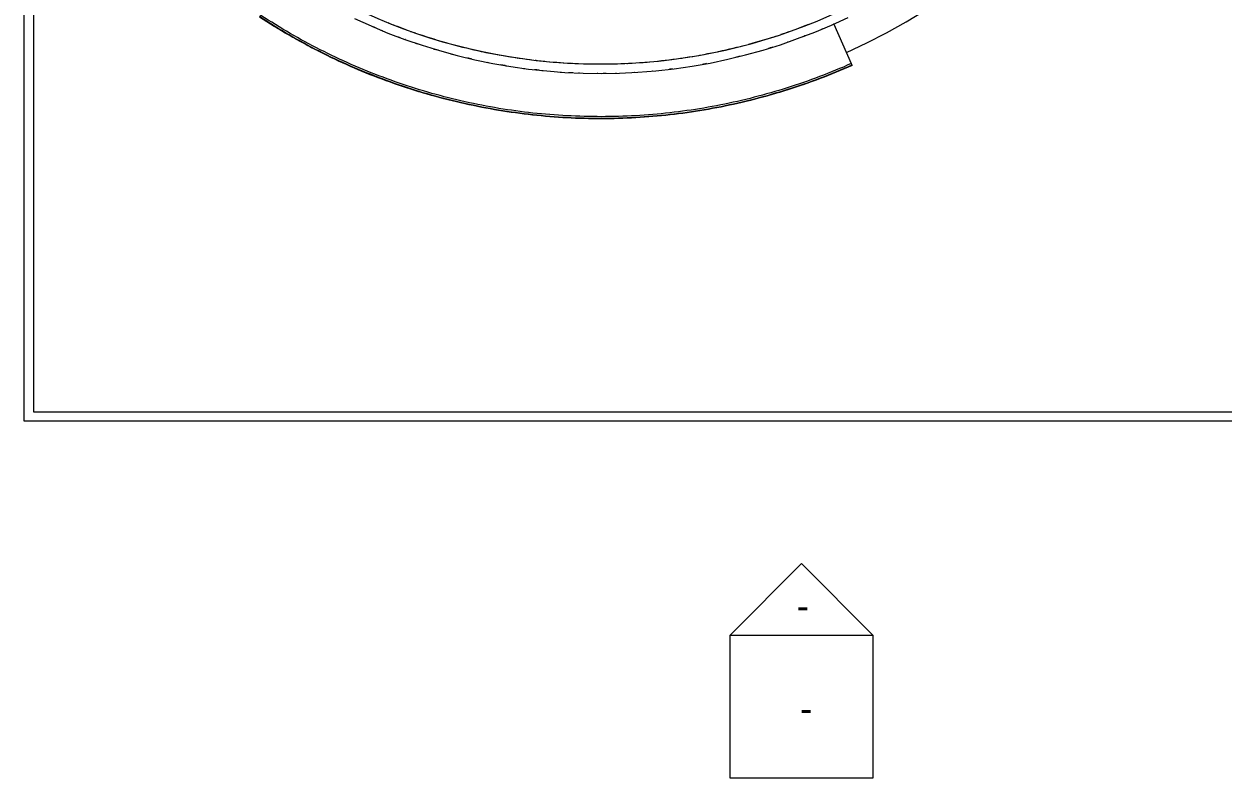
# Model space of a CAD drawing. Header units: inches. Extents: x -1103 to 1028, y -871 to 937.
# Drawn here: x -702 to 305, y -871 to -238 of the extents above; entities that cross this region are included whole.
import ezdxf

# ---------------------------------------------------------------- set-up
doc = ezdxf.new("R2010")
doc.units = ezdxf.units.IN
doc.header["$MEASUREMENT"] = 0
for name, color, linetype, lineweight in [('A-ANNO-SYMB', 6, 'Continuous', 9), ('A-DETL', 5, 'Continuous', 9), ('A-FLOR-HRAL', 1, 'Continuous', 9), ('A-FLOR-OTLN', 6, 'Continuous', 9), ('A-FLOR-STRS', 2, 'Continuous', 9), ('A-WALL', 2, 'Continuous', 9)]:
    doc.layers.add(name, color=color, linetype=linetype, lineweight=lineweight)

# ---------------------------------------------------------------- blocks, each defined once
blk = doc.blocks.new('Railing - Railing-189355-Site')
at = {"layer": 'A-FLOR-HRAL'}
for p, q in [((-504.1, -231.6), (-503.3, -230.3)), ((-6.9, -272.1), (-7.5, -270.8)), ((-7.5, -270.8), (-6.9, -272.1))]:
    blk.add_line(p, q, dxfattribs=at)
for points in [[(-504.1, -231.6), (-488, -242.1), (-454.6, -261.4), (-401.6, -284.7), (-346.3, -302), (-289.5, -313), (-231.8, -317.8), (-174, -316.1), (-116.6, -308), (-60.6, -293.6), (-24.5, -279.9), (-6.9, -272.1)], [(-6.9, -272.1), (-24.5, -279.9), (-60.6, -293.6), (-116.6, -308), (-174, -316.1), (-231.8, -317.8), (-289.5, -313), (-346.3, -302), (-401.6, -284.7), (-454.6, -261.4), (-488, -242.1), (-504.1, -231.6)], [(-7.5, -270.8), (-25, -278.5), (-61, -292.2), (-116.9, -306.5), (-174.1, -314.6), (-231.8, -316.2), (-289.3, -311.6), (-346, -300.5), (-401.1, -283.3), (-453.9, -260.1), (-487.2, -240.8), (-503.3, -230.3)], [(-7.5, -270.8), (-25, -278.5), (-61, -292.2), (-116.9, -306.5), (-174.1, -314.6), (-231.8, -316.2), (-289.3, -311.6), (-346, -300.5), (-401.1, -283.3), (-453.9, -260.1), (-487.2, -240.8), (-503.3, -230.3)]]:
    blk.add_open_spline(points, degree=3, dxfattribs=at)
blk = doc.blocks.new('Elevation - Detail Number-151647-Site')
at = {"layer": 'A-ANNO-SYMB'}
for p, q in [((-0.25, -0.25), (-0.25, 0.25)), ((-0.25, 0.25), (0.25, 0.25)), ((0.25, 0.25), (0.25, -0.25)), ((0.25, -0.25), (-0.25, -0.25))]:
    blk.add_line(p, q, dxfattribs=at)
blk = doc.blocks.new('Elevation - Detail Number-151370-Site')
at = {"layer": 'A-ANNO-SYMB'}
for p, q in [((0, 0.25), (-0.25, 0)), ((0.25, 0), (0, 0.25)), ((-0.25, 0), (0.25, 0))]:
    blk.add_line(p, q, dxfattribs=at)

msp = doc.modelspace()

# ---------------------------------------------------------------- linework, layer by layer
at = {"layer": 'A-DETL'}
msp.add_arc((-218.2, 204.9), 510, 293.8997, 360, dxfattribs=at)
at = {"layer": 'A-FLOR-OTLN'}
for p, q in [((-392, -238.3), (-391.3, -238.5)), ((-46.1, -238.9), (-45.4, -238.6)), ((-31.5, -241.7), (-32.1, -241.9)), ((-377.5, -243.7), (-376.9, -243.9)), ((-363, -248.6), (-362.3, -248.8)), ((-75.2, -249.1), (-74.4, -248.9)), ((-60.6, -244.2), (-59.8, -244)), ((-46, -247.4), (-46.5, -247.6)), ((-348.2, -253), (-347.6, -253.2)), ((-333.4, -257), (-332.7, -257.1)), ((-318.4, -260.5), (-317.7, -260.6)), ((-119.8, -260.8), (-119.1, -260.7)), ((-104.8, -257.4), (-104.1, -257.2)), ((-89.9, -253.5), (-89.2, -253.3)), ((-75.4, -257.5), (-75.7, -257.6)), ((-60.6, -252.7), (-61, -252.9)), ((-303.3, -263.5), (-302.6, -263.6)), ((-288.1, -266), (-287.4, -266.1)), ((-272.8, -268), (-272.1, -268)), ((-257.5, -269.5), (-256.8, -269.5)), ((-242.2, -270.5), (-241.5, -270.5)), ((-226.8, -271), (-226.1, -271)), ((-211.4, -271.1), (-210.7, -271.1)), ((-196, -270.6), (-195.3, -270.6)), ((-180.7, -269.6), (-179.9, -269.6)), ((-165.3, -268.2), (-164.6, -268.1)), ((-150.1, -266.2), (-149.4, -266.1)), ((-134.9, -263.8), (-134.2, -263.6)), ((-90.3, -261.9), (-90.5, -261.9)), ((-235.6, -278.8), (-236.4, -278.8)), ((-220.2, -279.1), (-220.8, -279.1)), ((-204.8, -278.9), (-205.3, -278.9)), ((-189.4, -278.2), (-189.8, -278.3)), ((-174, -277.1), (-174.3, -277.1)), ((-158.7, -275.4), (-158.8, -275.4))]:
    msp.add_line(p, q, dxfattribs=at)
for start, end in [(247.6119, 247.8771), (249.452, 249.7017), (251.2921, 251.5262), (253.1322, 253.3507), (254.9723, 255.1752), (256.8124, 256.9997), (258.6525, 258.8241), (260.4926, 260.6486), (262.3327, 262.473), (264.1728, 264.2974), (266.0129, 266.1218)]:
    msp.add_arc((-218.2, 204.9), 484, start, end, dxfattribs=at)
at = {"layer": 'A-FLOR-STRS'}
for p, q in [((-22.1, -237.6), (-7.5, -270.8)), ((-6.9, -272.1), (-6.8, -272.4))]:
    msp.add_line(p, q, dxfattribs=at)
for points in [[(-6.8, -272.4), (-24.4, -280.2), (-60.5, -293.8), (-116.6, -308.2), (-173.9, -316.3), (-231.8, -318), (-289.6, -313.3), (-346.4, -302.2), (-401.7, -285), (-454.7, -261.7), (-488.1, -242.3), (-504.3, -231.8)], [(-406.9, -240.8), (-407.6, -240.5), (-408.4, -240.2), (-409.2, -239.8)], [(-396.6, -236.4), (-389, -239.5), (-381.4, -242.3), (-373.7, -245)], [(-66.3, -246.2), (-58.5, -243.6), (-50.8, -240.8), (-43.2, -237.8)], [(-22.1, -237.6), (-22.4, -237.7), (-22.6, -237.8), (-22.8, -237.9)], [(-381.8, -250.6), (-381.9, -250.6), (-382, -250.6), (-382.1, -250.5)], [(-369.9, -246.3), (-362.1, -248.9), (-354.2, -251.4), (-346.2, -253.6)], [(-93.6, -254.5), (-85.8, -252.4), (-78, -250.1), (-70.3, -247.5)], [(-46.4, -247.6), (-47.5, -248), (-48.6, -248.4), (-49.7, -248.8)], [(-354.5, -259.5), (-355.2, -259.3), (-355.8, -259.1), (-356.5, -258.9)], [(-343.2, -254.4), (-334.9, -256.7), (-326.5, -258.7), (-318.1, -260.5)], [(-317.5, -260.7), (-309, -262.4), (-300.5, -264), (-292, -265.4)], [(-121.6, -261.2), (-113.6, -259.5), (-105.5, -257.6), (-97.6, -255.6)], [(-73.2, -256.9), (-74.5, -257.3), (-75.8, -257.7), (-77.1, -258.1)], [(-326.4, -266.9), (-327.5, -266.6), (-328.6, -266.4), (-329.7, -266.1)], [(-298, -272.5), (-299.3, -272.3), (-300.6, -272), (-302, -271.8)], [(-289.6, -265.7), (-281.3, -267), (-273, -268), (-264.7, -268.8)], [(-260.9, -269.2), (-252.8, -269.9), (-244.7, -270.4), (-236.5, -270.8)], [(-232.3, -270.9), (-224.1, -271.1), (-216, -271.2), (-207.8, -271)], [(-204, -270.9), (-195.7, -270.6), (-187.3, -270.2), (-179, -269.5)], [(-176.6, -269.3), (-168, -268.5), (-159.5, -267.5), (-150.9, -266.3)], [(-150.2, -266.2), (-141.7, -265), (-133.2, -263.5), (-124.7, -261.8)], [(-129, -270.8), (-130.2, -271), (-131.4, -271.3), (-132.5, -271.5)], [(-100.8, -264.7), (-102.1, -265), (-103.4, -265.3), (-104.8, -265.6)], [(-269.5, -276.4), (-270.9, -276.2), (-272.2, -276.1), (-273.6, -275.9)], [(-241.2, -278.6), (-242.4, -278.5), (-243.6, -278.4), (-244.8, -278.4)], [(-213.4, -279.1), (-214.2, -279.1), (-215, -279.1), (-215.8, -279.1)], [(-157.7, -275.3), (-158.5, -275.4), (-159.2, -275.5), (-160, -275.6)]]:
    msp.add_open_spline(points, degree=3, dxfattribs=at)
at = {"layer": 'A-WALL'}
for p, q in [((-702.2, -571.1), (-702.2, 204.9)), ((-694.2, 117.3), (-694.2, -563.1)), ((-694.2, -563.1), (553.3, -563.1)), ((561.3, -571.1), (-702.2, -571.1))]:
    msp.add_line(p, q, dxfattribs=at)
msp.add_lwpolyline([(-424.6, -232.9), (-410.7, -239.2), (-396.6, -245.1), (-382.3, -250.5), (-367.8, -255.4), (-353.2, -259.9), (-338.4, -263.9), (-323.6, -267.5), (-308.6, -270.6), (-293.5, -273.2), (-278.4, -275.4), (-263.2, -277), (-247.9, -278.2), (-232.6, -278.9), (-217.3, -279.1), (-202, -278.8), (-186.8, -278.1), (-171.5, -276.8), (-156.3, -275.1), (-141.2, -272.9), (-126.1, -270.3), (-111.1, -267.1), (-96.3, -263.5), (-81.5, -259.4), (-66.9, -254.9), (-52.5, -249.8), (-38.2, -244.4), (-24.1, -238.5), (-10.2, -232.1)], dxfattribs=at)
msp.add_arc((-218.2, 204.9), 476, 135.3773, 315.3773, dxfattribs=at)

# ---------------------------------------------------------------- block references
at = {"layer": 'A-ANNO-SYMB', "xscale": 239.9999999999998, "yscale": 239.9999999999998, "zscale": 239.9999999999998}
for name, p in [('Elevation - Detail Number-151370-Site', (-49.3, -750.6)), ('Elevation - Detail Number-151647-Site', (-49.3, -810.6))]:
    msp.add_blockref(name, p, dxfattribs=at)
at = {"layer": 'A-FLOR-HRAL'}
msp.add_blockref('Railing - Railing-189355-Site', (0, 0), dxfattribs=at)

# ---------------------------------------------------------------- next in the draw order: texts
at = {"layer": 'A-ANNO-SYMB', "char_height": 22.129, "width": 12.15, "attachment_point": 2, "line_spacing_factor": 0.938532, "bg_fill": 3, "box_fill_scale": 1.25, "bg_fill_color": 0, "bg_fill_transparency": 0}
for insert in [(-48.1, -715), (-45.4, -801.1)]:
    msp.add_mtext('\\fArial|b0|i0|c0|p34|;-', dxfattribs=dict(at, insert=insert))

doc.saveas('drawing.dxf')
